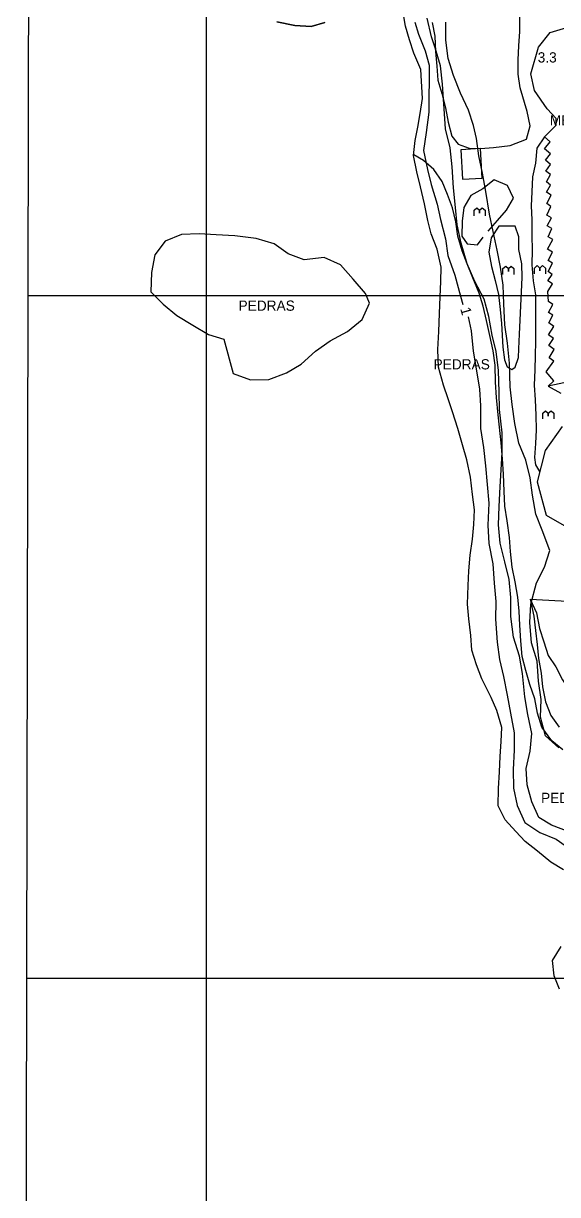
# Model space of a CAD drawing. Extents: x 555347 to 556479, y 8560498 to 8561653.
# Drawn here: x 555346.5 to 555503, y 8560936.7 to 8561279.7 of the extents above; entities that cross this region are included whole.
import ezdxf

# ---------------------------------------------------------------- set-up
doc = ezdxf.new("R2010")
doc.units = 0
doc.header["$MEASUREMENT"] = 0
for name, color, linetype in [('10', 24, 'CONTINUOUS'), ('12', 3, 'CONTINUOUS'), ('14', 3, 'CONTINUOUS'), ('30', 2, 'CONTINUOUS'), ('32', 42, 'CONTINUOUS'), ('4', 255, 'CONTINUOUS'), ('40', 255, 'CONTINUOUS'), ('44', 255, 'CONTINUOUS'), ('47', 4, 'CONTINUOUS'), ('6', 2, 'CONTINUOUS'), ('7', 42, 'CONTINUOUS')]:
    doc.layers.add(name, color=color, linetype=linetype)

# ---------------------------------------------------------------- blocks, each defined once
blk = doc.blocks.new('COD140', base_point=(555924.61, 8561329.59))
at = {"layer": '30'}
blk.add_lwpolyline([(555923.01, 8561327.89), (555923.01, 8561329.59), (555923.81, 8561330.298333), (555924.607333, 8561329.587167), (555924.61, 8561328.74), (555924.607333, 8561329.587167), (555925.41, 8561330.298333), (555926.207333, 8561329.587167), (555926.21, 8561327.89)], dxfattribs=at)

msp = doc.modelspace()

# ---------------------------------------------------------------- linework, layer by layer
at = {"layer": '10'}
msp.add_polyline3d([(555494.96, 8561111.06, 2.85), (555529.31, 8561109.2, 4.83), (555530.15, 8561128.44, 5.31), (555529.41, 8561133.22, 5.31), (555528.82, 8561138.9, 5.31), (555528.63, 8561142.63, 5.31), (555528.8, 8561145.81, 5.31), (555530.43, 8561150.26, 5.31), (555532.67, 8561155.62, 5.31)], dxfattribs=at)
at = {"layer": '12'}
for points in [[(555500.24, 8561173.42, 3.92), (555501.87, 8561175.03, 3.92), (555499.57, 8561177.64, 3.92), (555501.86, 8561180.7, 3.99), (555500.53, 8561181.68, 3.99), (555501.95, 8561184.13, 3.99), (555500.43, 8561185.32, 3.99), (555501.77, 8561187.39, 3.99), (555500.35, 8561188.46, 3.99), (555501.86, 8561190.92, 3.99), (555500.44, 8561191.95, 3.99), (555501.58, 8561194.26, 3.99), (555500.28, 8561195.01, 3.99), (555501.58, 8561197.33, 3.99), (555500.28, 8561198.17, 3.99), (555500.1, 8561201.14, 3.99), (555501.49, 8561203.37, 3.99), (555500.15, 8561204.22, 3.99), (555501.4, 8561206.16, 3.99), (555500.19, 8561206.99, 3.99), (555501.49, 8561209.41, 3.99), (555500.19, 8561210.25, 3.99), (555501.49, 8561212.66, 3.99), (555500, 8561213.59, 3.99), (555501.58, 8561216.38, 3.99), (555500.16, 8561217.18, 3.99), (555501.3, 8561219.63, 3.99), (555499.91, 8561220.37, 3.99), (555501.15, 8561222.7, 3.99), (555499.85, 8561223.47, 3.99), (555501.03, 8561226.04, 3.99), (555499.82, 8561226.88, 3.99), (555501.12, 8561229.39, 3.99), (555499.76, 8561230.2, 3.99), (555500.93, 8561232.27, 3.99), (555499.72, 8561233.29, 3.99), (555500.93, 8561235.43, 3.99), (555499.54, 8561236.36, 3.99), (555500.93, 8561238.31, 3.99), (555499.45, 8561239.61, 3.99), (555500.84, 8561241.47, 3.99), (555499.17, 8561242.96, 3.99), (555500.81, 8561244.95, 3.99), (555499.14, 8561246.43, 3.99), (555502.52, 8561249.84, 3.99), (555502.52, 8561251.78, 3.99), (555499.89, 8561254.66, 3.99), (555496.19, 8561260.05, 3.99), (555495.11, 8561264.94, 4.09), (555497.42, 8561272.73, 4.23), (555500.79, 8561276.99, 4.22), (555509.56, 8561279.6, 4.22)], [(555526.82, 8561179.1, 4.3), (555500.24, 8561173.42, 3.92), (555503.92, 8561171.35, 0)], [(555504.34, 8561161.64, 3.73), (555499.37, 8561154.53, 3.7), (555496.98, 8561145.44, 3.65), (555499.59, 8561135.68, 3.71), (555506.94, 8561131.45, 3.79)]]:
    msp.add_polyline3d(points, dxfattribs=at)
at = {"layer": '14'}
msp.add_polyline3d([(555494.96, 8561111.06, 2.85), (555496.83, 8561107.02, 3.23), (555497.64, 8561102.49, 3.31), (555498.97, 8561098.53, 3.39), (555500.2, 8561094.57, 3.4), (555502.47, 8561091.26, 3.45), (555504.4, 8561087.42, 3.49), (555506.76, 8561084, 3.59), (555509.14, 8561080.08, 3.68), (555510.94, 8561076.45, 3.71), (555514.07, 8561073.43, 3.74), (555516.68, 8561070.05, 3.74), (555518.37, 8561066.17, 3.76), (555520.52, 8561062.67, 3.76), (555523.1, 8561059.58, 3.73), (555526.02, 8561056.49, 3.74), (555525.5, 8561052.43, 3.63), (555524.44, 8561048.5, 3.33), (555523.98, 8561044.48, 3.15), (555521.76, 8561042.21, 2.39)], dxfattribs=at)
at = {"layer": '30'}
for points in [[(555466.22, 8561279.91, 2.55), (555467, 8561275.93, 2.73), (555467.16, 8561271.48, 2.93), (555467.57, 8561267.12, 2.81), (555467.9, 8561263.07, 2.81), (555469.04, 8561259.17, 2.81), (555470.16, 8561254.92, 2.81), (555470.93, 8561250.74, 2.81), (555472, 8561246.64, 2.81), (555473.83, 8561244.28, 2.81), (555477.11, 8561243.17, 3.04), (555480.34, 8561243.05, 4.39), (555484.21, 8561243.33, 3.55), (555489.07, 8561243.94, 3.55), (555493.9, 8561245.76, 3.55), (555494.91, 8561249.69, 3.55), (555494.08, 8561253.82, 3.55), (555492.02, 8561260.81, 3.55), (555491.43, 8561264.78, 3.55), (555491.46, 8561268.97, 3.61), (555491.63, 8561273.05, 3.66), (555491.86, 8561277.32, 3.71), (555491.9, 8561281.8, 3.81)], [(555499.14, 8561246.43, 3.99), (555496.85, 8561243.1, 3.79), (555496.46, 8561238.69, 3.79), (555495.65, 8561234.74, 3.71), (555495.41, 8561230.37, 3.65), (555495.19, 8561226.25, 3.64), (555495.46, 8561222.09, 3.61), (555495.46, 8561217.41, 3.61), (555495.54, 8561213.32, 3.61), (555495.45, 8561208.93, 3.61), (555495.8, 8561204.28, 3.61), (555496.48, 8561200.2, 3.61), (555496.53, 8561195.62, 3.61), (555496.48, 8561191.08, 3.61), (555496.53, 8561186.49, 3.61), (555496.41, 8561182.36, 3.61), (555496.29, 8561178.18, 3.61), (555496.15, 8561173.75, 3.61), (555496.36, 8561169.41, 3.61), (555496.62, 8561164.95, 3.6), (555496.69, 8561160.66, 3.55), (555496.47, 8561156.59, 3.46), (555496.25, 8561152.51, 3.43), (555496.46, 8561150.36, 3.43), (555497.69, 8561148.45, 3.43)], [(555482.67, 8561218.85, 3.13), (555485.38, 8561221.89, 3.34), (555487.99, 8561224.99, 3.34), (555490.08, 8561228.52, 3.34), (555488.33, 8561232.2, 3.34), (555484.43, 8561233.81, 3.34), (555481.1, 8561231.25, 3.19), (555477.55, 8561229.25, 3.08), (555475.47, 8561225.77, 3.06), (555475.05, 8561221.76, 3.06), (555474.96, 8561217.32, 3.06), (555476.5, 8561215.09, 3.06), (555479.48, 8561214.85, 0), (555481.18, 8561217.09, 3.06)], [(555494.96, 8561111.06, 2.85), (555496.03, 8561106.02, 3.04), (555496.45, 8561101.86, 3.05), (555497.03, 8561097.74, 3.14), (555497.41, 8561093.68, 3.21), (555498.18, 8561089.4, 3.3), (555498.51, 8561085.39, 3.38), (555499.47, 8561081.01, 3.43), (555500.94, 8561076.94, 3.43), (555503.4, 8561073.51, 3.45)]]:
    msp.add_polyline3d(points, dxfattribs=at)
msp.add_polyline3d([(555490.55, 8561220.28, 3.39), (555488.34, 8561220.28, 0), (555485.79, 8561220.23, 3.39), (555483.51, 8561216.91, 3.39), (555482.79, 8561212.71, 3.24), (555483.61, 8561208.48, 3.24), (555484.73, 8561204.33, 3.23), (555485.61, 8561200.3, 3.14), (555486.17, 8561195.88, 3.13), (555486.5, 8561191.82, 3.13), (555486.93, 8561184.85, 3.13), (555487.44, 8561181.13, 3.13), (555488.24, 8561179.13, 3.13), (555489.54, 8561178.32, 0), (555490.55, 8561179.03, 0), (555491.55, 8561181.84, 3.13), (555491.58, 8561184.37, 3.15), (555491.82, 8561188.69, 3.18), (555491.99, 8561192.77, 3.18), (555492.16, 8561196.9, 3.18), (555492.38, 8561201.07, 3.34), (555492.61, 8561205.25, 3.41), (555492.53, 8561209.29, 3.45), (555491.66, 8561213.48, 3.45), (555491.65, 8561217.17, 0)], close=True, dxfattribs=at)
at = {"layer": '32'}
msp.add_lwpolyline([(555420.74, 8561280.16), (555425.97, 8561279.07), (555430.79, 8561278.76), (555434.79, 8561279.94)], dxfattribs=at)
msp.add_polyline3d([(555504.49, 8561066.88, 3.55), (555501.29, 8561069.54, 3.51), (555498.32, 8561073.54, 3.34), (555497.09, 8561077.65, 3.24), (555496.27, 8561081.88, 2.75), (555494.86, 8561086.09, 2.54), (555493.63, 8561090.1, 2.49), (555492.61, 8561094.29, 2.4), (555492.2, 8561098.8, 2.4), (555491.95, 8561103.4, 2.4), (555491.73, 8561107.55, 2.4), (555491.3, 8561111.66, 2.4), (555490.54, 8561116.13, 2.4), (555489.63, 8561120.42, 2.4), (555489.13, 8561124.98, 2.4), (555488.85, 8561129.14, 2.4), (555488.16, 8561133.96, 2.4), (555487.5, 8561138.23, 2.4), (555487.29, 8561142.68, 2.39), (555487.16, 8561147.62, 2.39), (555486.8, 8561152.18, 2.37), (555486.4, 8561156.79, 2.36), (555485.6, 8561165, 2.36), (555485.08, 8561170.07, 2.36), (555484.82, 8561174.62, 2.36), (555484.69, 8561179.61, 2.36), (555484.12, 8561183.78, 2.36), (555483.12, 8561188.27, 2.36), (555482.1, 8561192.61, 2.36), (555481.14, 8561196.85, 2.36), (555480, 8561200.7, 2.36), (555478.14, 8561205.19, 2.36), (555476.52, 8561209.26, 2.36), (555475.03, 8561213.08, 2.36), (555473.76, 8561217.34, 2.36), (555473.19, 8561221.56, 2.36), (555472.17, 8561225.65, 2.36), (555470.73, 8561229.52, 2.3), (555469.14, 8561233.39, 2.11), (555466.74, 8561236.86, 1.71), (555463.74, 8561239.52, 1.71), (555460.83, 8561241.15, 1.71)], dxfattribs=at)
at = {"layer": '44'}
msp.add_lwpolyline([(555346.52, 8560499.92), (555348.83, 8561651.9), (556478.43, 8561649.61), (556476.07, 8560497.63)], close=True, dxfattribs=at)
for points in [[(555400, 8561651.8), (555400, 8560499.81)], [(555347.92, 8561200), (556477.51, 8561200)], [(555347.52, 8561000), (556477.1, 8561000)]]:
    msp.add_lwpolyline(points, dxfattribs=at)
at = {"layer": '47'}
for points in [[(555504.73, 8561031.73), (555501.01, 8561034.02), (555497.05, 8561037.23), (555493.46, 8561040.02), (555490.72, 8561042.96), (555487.62, 8561046.41), (555485.6, 8561050.51), (555485.67, 8561055.59), (555485.94, 8561060.51), (555486.18, 8561064.99), (555486.41, 8561069.31), (555486.59, 8561073.49), (555485.16, 8561078.45), (555483.47, 8561082.23), (555480.77, 8561087.71), (555479.24, 8561091.78), (555477.88, 8561096.1), (555477.51, 8561100.35), (555476.93, 8561105.27), (555476.61, 8561109.53), (555476.76, 8561115.05), (555476.99, 8561119.38), (555477.39, 8561123.89), (555478.09, 8561128.59), (555478.47, 8561132.95), (555478.6, 8561137.18), (555478.04, 8561141.65), (555477.47, 8561146.77), (555476.4, 8561151.81), (555475.09, 8561156.27), (555473.7, 8561160.98), (555472.17, 8561165.9), (555470.93, 8561169.7), (555469.55, 8561173.72), (555468.09, 8561178.98), (555467.87, 8561184.13), (555468.16, 8561189.45), (555468.39, 8561194.72), (555468.6, 8561199.59), (555468.79, 8561204.07), (555468.87, 8561208.3), (555467.66, 8561213.5), (555465.96, 8561218.08), (555464.92, 8561221.98), (555463.99, 8561226.86), (555462.81, 8561231.81), (555461.75, 8561236.16), (555460.81, 8561240.99), (555461.25, 8561245.36), (555462.01, 8561249.3), (555462.72, 8561253.3), (555463.41, 8561257.65), (555462.92, 8561266.2), (555460.88, 8561270.9), (555459.6, 8561274.86), (555458.46, 8561278.81), (555457.73, 8561282.83)], [(555503.54, 8560996.8), (555502.01, 8561000.77), (555501.45, 8561005.19), (555503.97, 8561009.34)]]:
    msp.add_lwpolyline(points, dxfattribs=at)
msp.add_lwpolyline([(555446.75, 8561200.6), (555443.14, 8561204.74), (555439.43, 8561208.94), (555434.61, 8561211.15), (555428.79, 8561210.43), (555424.05, 8561212.2), (555419.97, 8561215.14), (555414.69, 8561216.67), (555408.47, 8561217.44), (555402.98, 8561217.76), (555397.96, 8561218.02), (555392.86, 8561217.83), (555388, 8561215.93), (555384.98, 8561211.86), (555384.03, 8561206.68), (555383.88, 8561201.05), (555387.47, 8561197.43), (555391.45, 8561194.1), (555396.15, 8561191.25), (555400.69, 8561188.56), (555405.18, 8561187.17), (555407.97, 8561177.09), (555413.01, 8561175.27), (555418.38, 8561175.34), (555423.57, 8561177.35), (555427.91, 8561179.85), (555432.04, 8561183.67), (555436.39, 8561186.74), (555441.47, 8561189.46), (555445.77, 8561192.97), (555447.85, 8561197.76)], close=True, dxfattribs=at)
msp.add_polyline3d([(555434.79, 8561279.94, 1.76), (555430.79, 8561278.76, 1.76), (555425.97, 8561279.07, 1.76), (555420.74, 8561280.16, 1.76)], dxfattribs=at)
at = {"layer": '6'}
for points in [[(555506.09, 8561043.04, 2), (555501.2, 8561044.88, 2), (555497.47, 8561047.09, 2), (555495.39, 8561051.65, 2), (555494.01, 8561056.63, 2), (555493.74, 8561061.44, 2), (555494.96, 8561066.48, 2), (555495.38, 8561071.73, 2), (555494.22, 8561077.31, 2), (555493.37, 8561082.4, 2), (555492.65, 8561089.23, 2), (555491.77, 8561094.3, 2), (555490.01, 8561099.89, 2), (555489.23, 8561105.92, 2), (555489.25, 8561111.52, 2), (555488.8, 8561116.84, 2), (555487.55, 8561121.98, 2), (555486.16, 8561127.42, 2), (555485.67, 8561132.79, 2), (555485.88, 8561138.2, 2), (555486.18, 8561143.91, 2), (555486.44, 8561148.92, 2), (555486.71, 8561154.03, 2), (555486.71, 8561159.72, 2), (555485.95, 8561166.63, 2), (555485.81, 8561171.66, 2), (555485.67, 8561178.04, 2), (555484.94, 8561183.57, 2), (555483.79, 8561188.33, 2), (555482.8, 8561193.78, 2), (555481.42, 8561198.9, 2), (555478.72, 8561204.08, 2), (555476.52, 8561209.24, 2), (555474.68, 8561215.26, 2), (555473.57, 8561220.71, 2), (555473.09, 8561225.76, 2), (555472.44, 8561231.54, 2), (555472.06, 8561237.68, 2), (555471.5, 8561243.23, 2), (555470.15, 8561248.82, 2), (555469.24, 8561261.86, 2), (555468.71, 8561267.28, 2), (555467.14, 8561272.52, 2), (555465.99, 8561275.72, 2), (555464.75, 8561281.16, 2)], [(555461.2, 8561280.03, 1), (555462.25, 8561276.54, 1), (555464.17, 8561271.65, 1), (555465.39, 8561267.45, 1), (555465.22, 8561253.65, 1), (555464.52, 8561247.71, 1), (555463.74, 8561242.43, 1), (555464.87, 8561236.87, 1), (555465.92, 8561232.5, 1), (555467.66, 8561226.74, 1), (555468.71, 8561222.19, 1), (555470.11, 8561216.6, 1), (555470.81, 8561211.71, 1), (555472.91, 8561205.94, 1), (555474.49, 8561199.73, 1), (555475.2, 8561197.3, 1)], [(555503.35, 8561067.52, 3), (555499.39, 8561071.02, 3), (555497.95, 8561076.44, 3), (555498.2, 8561081.68, 3), (555497.38, 8561087.04, 3), (555497.01, 8561092.86, 3), (555495.37, 8561098.29, 3), (555494.83, 8561104.16, 3), (555495.09, 8561109.57, 3), (555496.8, 8561115.85, 3), (555499.11, 8561120.41, 3), (555500.71, 8561125.27, 3), (555498.45, 8561131.26, 3), (555496.6, 8561135.93, 3), (555495.64, 8561141.5, 3), (555494.93, 8561146.56, 3), (555493.68, 8561151.74, 3), (555491.62, 8561156.72, 3), (555490.4, 8561162.48, 3), (555489.62, 8561168.07, 3), (555489.12, 8561173.24, 3), (555488.86, 8561180.2, 3), (555488.31, 8561186.02, 3), (555487.47, 8561191.41, 3), (555487.22, 8561197.5, 3), (555486.98, 8561202.96, 3), (555486.23, 8561208.27, 3), (555485.22, 8561213.24, 3), (555484.09, 8561218.7, 3), (555483.07, 8561223.75, 3), (555481.99, 8561230.41, 3), (555480.95, 8561235.82, 3), (555479.9, 8561240.89, 3), (555479.2, 8561245.96, 3), (555478.32, 8561249.8, 3), (555476.85, 8561254.25, 3), (555474.57, 8561259.26, 3), (555472.44, 8561264.4, 3), (555470.93, 8561269.35, 3), (555470.28, 8561274.73, 3), (555470.21, 8561279.98, 3)], [(555476.77, 8561193.72, 1), (555477.63, 8561189.6, 1), (555478.22, 8561183.69, 1), (555479.1, 8561178.48, 1), (555480.07, 8561172.56, 1), (555480.35, 8561167.62, 1), (555480.38, 8561161.05, 1), (555481.29, 8561155.5, 1), (555481.86, 8561150.13, 1), (555482.8, 8561139.11, 1), (555482.52, 8561132.72, 1), (555482.87, 8561127.3, 1), (555484, 8561121.43, 1), (555484.42, 8561115.72, 1), (555484.87, 8561110.35, 1), (555484.75, 8561105.2, 1), (555485.24, 8561098.46, 1), (555485.95, 8561093.33, 1), (555487.16, 8561088.42, 1), (555488.22, 8561082.89, 1), (555489.22, 8561077.64, 1), (555490.27, 8561071.94, 1), (555490.28, 8561066.84, 1), (555489.98, 8561061.11, 1), (555490.02, 8561055.69, 1), (555491.12, 8561050.58, 1), (555493.39, 8561045.67, 1), (555497.73, 8561042.72, 1), (555502.57, 8561040.77, 1), (555506.84, 8561037.73, 1)]]:
    msp.add_polyline3d(points, dxfattribs=at)
at = {"layer": '7'}
msp.add_polyline3d([(555474.63, 8561242.61, 4.54), (555475.07, 8561234.07, 4.54), (555480.91, 8561234.35, 4.54), (555480.34, 8561243.05, 4.39)], close=True, dxfattribs=at)

# ---------------------------------------------------------------- block references
at = {"layer": '30'}
for p in [(555480.11, 8561224.97, 3.84), (555488.56, 8561207.86, 3.84), (555497.79, 8561208.01, 3.84), (555500.24, 8561165.51, 3.84)]:
    msp.add_blockref('COD140', p, dxfattribs=at)

# ---------------------------------------------------------------- texts
at = {"layer": '32'}
for p in [(555409.51, 8561195.5), (555466.63, 8561178.32), (555498.13, 8561051.34)]:
    msp.add_text('PEDRAS', height=3, dxfattribs=at).set_placement(p)
at = {"layer": '4'}
msp.add_text('3.3', height=3, dxfattribs=at).set_placement((555497.13, 8561268.21, 3.3))
at = {"layer": '40'}
msp.add_text('MERCADÇO DO', height=3, dxfattribs=at).set_placement((555500.67, 8561249.76))
at = {"layer": '6'}
msp.add_text('1', height=3, rotation=286, dxfattribs=at).set_placement((555474.42, 8561196.07))

doc.saveas('drawing.dxf')
